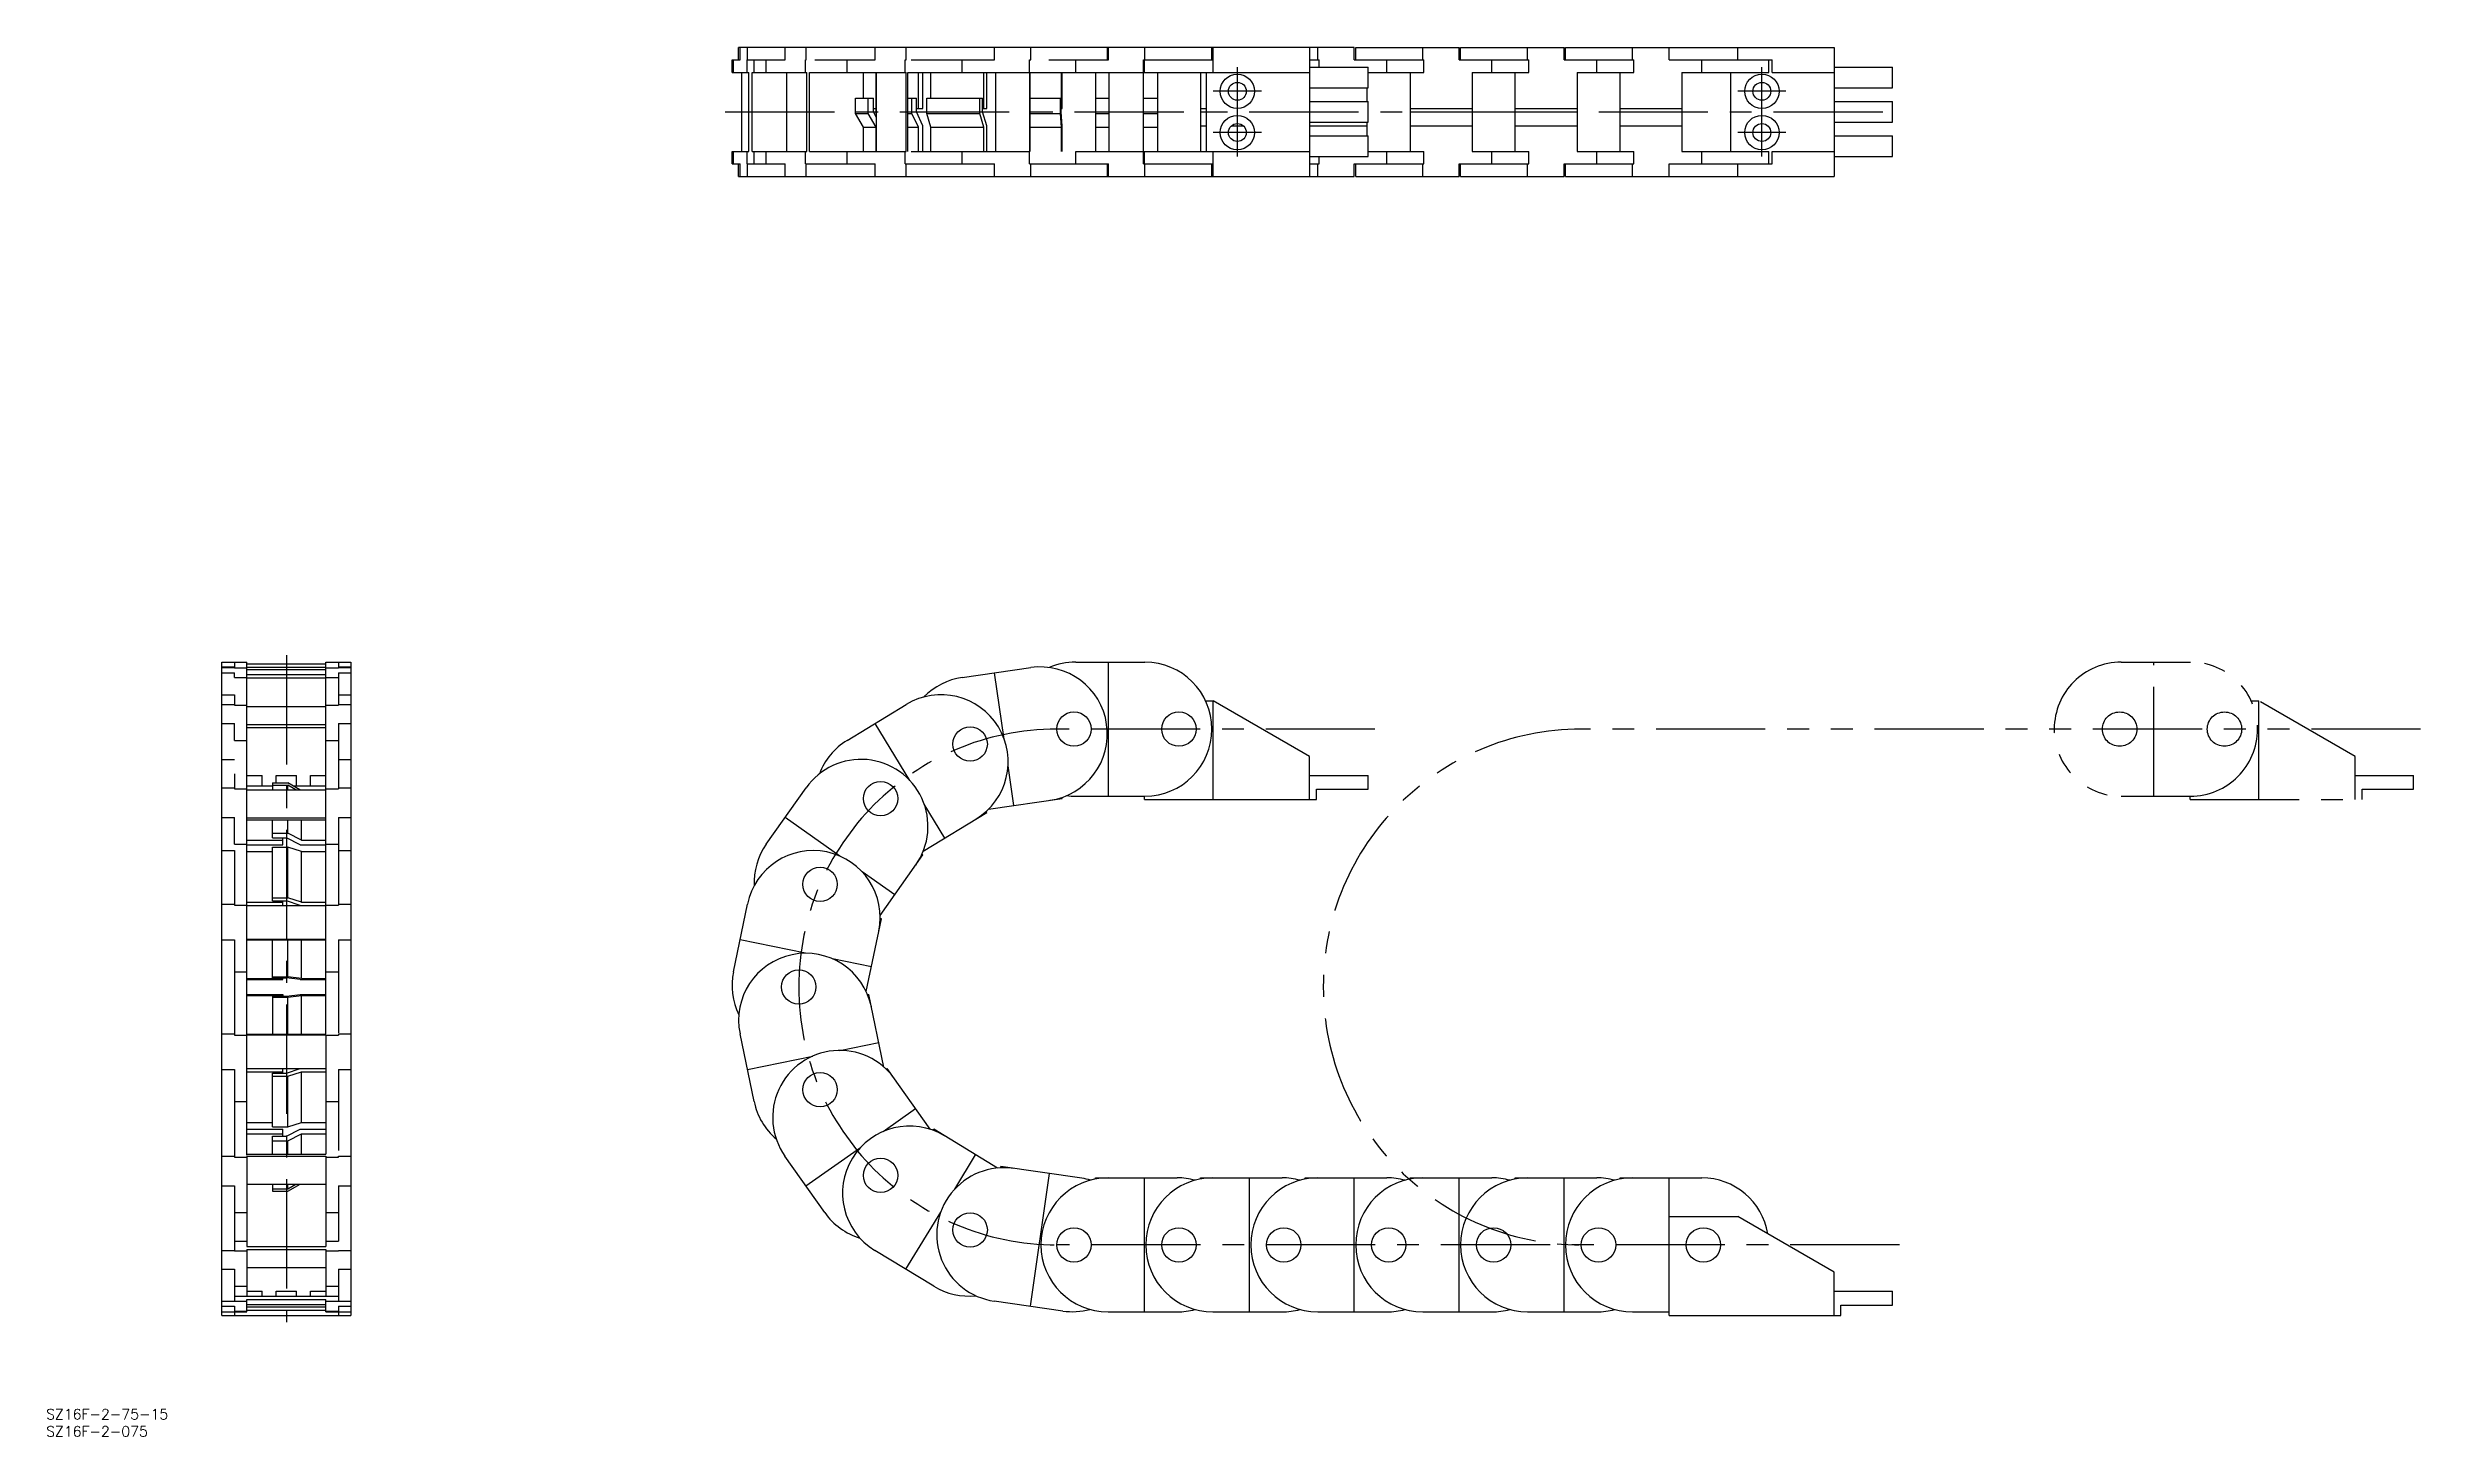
# Model space of a CAD drawing. Extents: x -69 to 620, y -35 to 369.
import ezdxf

# ---------------------------------------------------------------- set-up
doc = ezdxf.new("R2010")
doc.units = 0
doc.linetypes.add('CENTER', pattern=[50.8, 31.75, -6.35, 6.35, -6.35])
doc.linetypes.add('PHANTOM', pattern=[63.5, 31.75, -6.35, 6.35, -6.35, 6.35, -6.35])
doc.layers.get('0').update_dxf_attribs({"linetype": 'CONTINUOUS'})
doc.layers.add('CENTER', color=1, linetype='CENTER')
doc.styles.get("Standard").update_dxf_attribs({"font": 'txt.shx', "height": 3, "bigfont": 'bigfont.shx'})

msp = doc.modelspace()

# ---------------------------------------------------------------- linework, layer by layer
at = {"color": 7, "linetype": 'CONTINUOUS'}
for p, q in [((310.5, 368.75), (131.49, 368.75)), ((131.49, 365.12), (131.49, 368.75)), ((131.92, 365.12), (131.92, 368.75)), ((134.08, 365.12), (134.08, 368.75)), ((145.01, 365.12), (145.01, 368.75)), ((151.12, 365.12), (151.12, 368.75)), ((171.16, 365.12), (171.16, 368.75)), ((180.21, 365.12), (180.21, 368.75)), ((205.93, 365.12), (205.93, 368.75)), ((216.42, 365.12), (216.42, 368.75)), ((238.7, 365.12), (238.7, 368.75)), ((238.9, 365.12), (238.9, 368.75)), ((239, 365.12), (239, 368.75)), ((249.6, 365.12), (249.6, 368.75)), ((269.1, 365.12), (269.1, 368.75)), ((269.4, 365.12), (269.4, 368.75)), ((269.5, 361.5), (269.5, 368.75)), ((297.5, 368.75), (297.5, 331.25)), ((299.9, 365.12), (299.9, 368.75)), ((310.5, 365.12), (310.5, 368.75)), ((310.9, 368.75), (341, 368.75)), ((310.9, 365.12), (310.9, 368.75)), ((330.4, 365.12), (330.4, 368.75)), ((341, 365.12), (341, 368.75)), ((341.4, 368.75), (371.5, 368.75)), ((341.4, 365.12), (341.4, 368.75)), ((360.9, 365.12), (360.9, 368.75)), ((371.5, 365.12), (371.5, 368.75)), ((371.9, 368.75), (450, 368.75)), ((371.9, 365.12), (371.9, 368.75)), ((391.4, 365.12), (391.4, 368.75)), ((402, 365.12), (402, 368.75)), ((422, 365.12), (422, 368.75)), ((450, 368.75), (450, 331.25)), ((129.58, 365.12), (131.92, 365.12)), ((129.58, 361.5), (129.58, 365.12)), ((129.58, 361.5), (134.5, 361.5)), ((129.99, 361.5), (129.99, 365.12)), ((132.46, 338.5), (132.46, 361.5)), ((134.01, 365.12), (145.01, 365.12)), ((134.01, 361.5), (134.01, 365.12)), ((134.5, 338.5), (134.5, 361.5)), ((135.47, 361.5), (151.33, 361.5)), ((135.47, 338.5), (135.47, 361.5)), ((135.97, 361.5), (135.97, 365.12)), ((139.54, 361.5), (139.54, 365.12)), ((145.56, 338.5), (145.56, 361.5)), ((150.92, 365.12), (151.12, 365.12)), ((150.92, 361.5), (150.92, 365.12)), ((151.33, 338.5), (151.33, 361.5)), ((152.14, 361.5), (180.17, 361.5)), ((152.14, 338.5), (152.14, 361.5)), ((153.69, 365.12), (171.16, 365.12)), ((163.05, 361.5), (163.05, 365.12)), ((167.78, 354), (167.78, 361.5)), ((171.44, 351), (171.44, 361.5)), ((171.63, 338.5), (171.63, 361.5)), ((179.91, 365.12), (180.21, 365.12)), ((179.91, 361.5), (179.91, 365.12)), ((180.17, 338.5), (180.17, 361.5)), ((180.7, 361.5), (216.15, 361.5)), ((180.7, 338.5), (180.7, 361.5)), ((181.68, 365.12), (205.93, 365.12)), ((183.79, 351), (183.79, 361.5)), ((185.09, 351), (185.09, 361.5)), ((187.41, 354), (187.41, 361.5)), ((196.53, 361.5), (196.53, 365.12)), ((202.78, 351), (202.78, 361.5)), ((203.62, 351), (203.62, 361.5)), ((206.25, 338.5), (206.25, 361.5)), ((216.07, 365.12), (216.42, 365.12)), ((216.07, 361.5), (216.07, 365.12)), ((216.15, 338.5), (216.15, 361.5)), ((216.29, 361.5), (297.5, 361.5)), ((216.29, 338.5), (216.29, 361.5)), ((221.72, 365.12), (239, 365.12)), ((225.37, 351), (225.37, 361.5)), ((225.59, 351), (225.59, 361.5)), ((229.5, 361.5), (229.5, 365.12)), ((235.25, 361.5), (235.25, 338.5)), ((239.25, 338.5), (239.25, 361.5)), ((249.25, 365.12), (269.5, 365.12)), ((249.25, 334.87), (249.25, 365.12)), ((249.5, 361.5), (249.5, 365.12)), ((253.25, 361.5), (253.25, 338.5)), ((265.75, 361.5), (265.75, 338.5)), ((267.5, 338.5), (267.5, 361.5)), ((297.5, 365.12), (300.25, 365.12)), ((297.5, 363), (314.5, 363)), ((300.25, 363), (300.25, 365.12)), ((310.5, 365.12), (330.75, 365.12)), ((314.5, 357), (314.5, 363)), ((314.5, 361.5), (330.75, 361.5)), ((320, 361.5), (320, 365.12)), ((326.75, 361.5), (326.75, 338.5)), ((330.75, 361.5), (330.75, 365.12)), ((341, 365.12), (361.25, 365.12)), ((344.75, 361.5), (361.25, 361.5)), ((344.75, 361.5), (344.75, 338.5)), ((350.5, 361.5), (350.5, 365.12)), ((357.25, 338.5), (357.25, 361.5)), ((361.25, 361.5), (361.25, 365.12)), ((371.5, 365.12), (391.75, 365.12)), ((375.25, 361.5), (391.75, 361.5)), ((375.25, 361.5), (375.25, 338.5)), ((381, 361.5), (381, 365.12)), ((387.75, 338.5), (387.75, 361.5)), ((391.75, 361.5), (391.75, 365.12)), ((402, 365.12), (432, 365.12)), ((405.75, 361.5), (405.75, 338.5)), ((405.75, 361.5), (431, 361.5)), ((411.5, 361.5), (411.5, 365.12)), ((420, 338.5), (420, 361.5)), ((431, 361.5), (431, 365.12)), ((432, 361.5), (432, 365.12)), ((432, 361.5), (450, 361.5)), ((450, 363), (467, 363)), ((467, 357), (467, 363)), ((165.52, 354), (170.74, 354)), ((165.52, 349.57), (165.52, 354)), ((169.18, 349.57), (169.18, 354)), ((170.74, 350), (170.74, 354)), ((171.53, 354), (171.63, 354)), ((171.53, 349.57), (171.53, 354)), ((180.7, 354), (183.21, 354)), ((181.9, 349.57), (181.9, 354)), ((183.21, 350), (183.21, 354)), ((186.21, 354), (202.41, 354)), ((186.21, 349.57), (186.21, 354)), ((201.58, 349.57), (201.58, 354)), ((202.41, 350), (202.41, 354)), ((216.29, 354), (225.27, 354)), ((225.04, 349.57), (225.04, 354)), ((225.27, 350), (225.27, 354)), ((235.25, 354), (239.25, 354)), ((249.25, 354), (253.25, 354)), ((297.5, 357), (314.5, 357)), ((297.5, 353), (314.5, 353)), ((314.25, 353), (314.25, 357)), ((314.5, 347), (314.5, 353)), ((450, 357), (467, 357)), ((450, 353), (467, 353)), ((467, 347), (467, 353)), ((167.78, 345.57), (165.52, 349.57)), ((165.52, 349.57), (169.18, 349.57)), ((167.78, 345.57), (171.44, 345.57)), ((167.78, 338.5), (167.78, 345.57)), ((171.44, 345.57), (169.18, 349.57)), ((170.74, 351), (171.53, 351)), ((171.63, 348.42), (170.74, 350)), ((171.44, 338.5), (171.44, 345.57)), ((171.63, 349.34), (171.53, 349.57)), ((171.53, 349.57), (171.63, 349.57)), ((180.7, 349.57), (181.9, 349.57)), ((180.7, 345.57), (183.79, 345.57)), ((183.79, 345.57), (181.9, 349.57)), ((183.21, 351), (185.09, 351)), ((185.09, 346), (183.21, 350)), ((183.79, 338.5), (183.79, 345.57)), ((185.09, 338.5), (185.09, 346)), ((187.41, 345.57), (186.21, 349.57)), ((186.21, 349.57), (201.58, 349.57)), ((187.41, 345.57), (202.78, 345.57)), ((187.41, 338.5), (187.41, 345.57)), ((202.78, 345.57), (201.58, 349.57)), ((202.41, 351), (203.62, 351)), ((203.62, 346), (202.41, 350)), ((202.78, 338.5), (202.78, 345.57)), ((203.62, 338.5), (203.62, 346)), ((216.29, 349.57), (225.04, 349.57)), ((216.29, 345.57), (225.37, 345.57)), ((225.37, 345.57), (225.04, 349.57)), ((225.27, 351), (225.59, 351)), ((225.59, 346), (225.27, 350)), ((225.37, 338.5), (225.37, 345.57)), ((225.59, 338.5), (225.59, 346)), ((235.25, 349.57), (239.25, 349.57)), ((235.25, 345.57), (239.25, 345.57)), ((249.25, 349.57), (253.25, 349.57)), ((249.25, 345.57), (253.25, 345.57)), ((265.75, 351), (267.5, 351)), ((265.75, 350), (267.5, 350)), ((265.75, 346), (267.5, 346)), ((274.84, 346), (278.16, 346)), ((297.5, 347), (314.5, 347)), ((297.5, 346), (314.25, 346)), ((314.25, 343), (314.25, 347)), ((326.75, 351), (344.75, 351)), ((326.75, 350), (344.75, 350)), ((326.75, 346), (344.75, 346)), ((357.25, 351), (375.25, 351)), ((357.25, 350), (375.25, 350)), ((357.25, 346), (375.25, 346)), ((387.75, 351), (405.75, 351)), ((387.75, 350), (405.75, 350)), ((387.75, 346), (405.75, 346)), ((450, 347), (467, 347)), ((129.58, 338.5), (134.5, 338.5)), ((129.58, 334.87), (129.58, 338.5)), ((129.99, 334.87), (129.99, 338.5)), ((134.01, 334.87), (134.01, 338.5)), ((135.47, 338.5), (151.33, 338.5)), ((135.97, 334.87), (135.97, 338.5)), ((139.54, 334.87), (139.54, 338.5)), ((150.92, 334.87), (150.92, 338.5)), ((152.14, 338.5), (180.17, 338.5)), ((163.05, 334.87), (163.05, 338.5)), ((179.91, 334.87), (179.91, 338.5)), ((181.68, 338.5), (216.15, 338.5)), ((196.53, 334.87), (196.53, 338.5)), ((216.07, 334.87), (216.07, 338.5)), ((229.5, 338.5), (297.5, 338.5)), ((229.5, 334.87), (229.5, 338.5)), ((249.5, 334.87), (249.5, 338.5)), ((269.5, 331.25), (269.5, 338.5)), ((297.5, 343), (314.5, 343)), ((314.5, 337), (314.5, 343)), ((314.5, 338.5), (330.75, 338.5)), ((320, 334.87), (320, 338.5)), ((330.75, 334.87), (330.75, 338.5)), ((344.75, 338.5), (361.25, 338.5)), ((350.5, 334.87), (350.5, 338.5)), ((361.25, 334.87), (361.25, 338.5)), ((375.25, 338.5), (391.75, 338.5)), ((381, 334.87), (381, 338.5)), ((391.75, 334.87), (391.75, 338.5)), ((405.75, 338.5), (431, 338.5)), ((411.5, 334.87), (411.5, 338.5)), ((431, 334.87), (431, 338.5)), ((432, 338.5), (450, 338.5)), ((432, 334.87), (432, 338.5)), ((450, 343), (467, 343)), ((467, 337), (467, 343)), ((129.58, 334.87), (131.92, 334.87)), ((131.49, 331.25), (131.49, 334.87)), ((131.49, 331.25), (310.5, 331.25)), ((131.92, 331.25), (131.92, 334.87)), ((134.01, 334.87), (145.01, 334.87)), ((134.08, 331.25), (134.08, 334.87)), ((145.01, 331.25), (145.01, 334.87)), ((150.92, 334.87), (171.16, 334.87)), ((151.12, 331.25), (151.12, 334.87)), ((171.16, 331.25), (171.16, 334.87)), ((179.91, 334.87), (205.93, 334.87)), ((180.21, 331.25), (180.21, 334.87)), ((205.93, 331.25), (205.93, 334.87)), ((216.07, 334.87), (239, 334.87)), ((216.42, 331.25), (216.42, 334.87)), ((238.7, 331.25), (238.7, 334.87)), ((238.9, 331.25), (238.9, 334.87)), ((239, 331.25), (239, 334.87)), ((249.25, 334.87), (269.5, 334.87)), ((249.6, 331.25), (249.6, 334.87)), ((269.1, 331.25), (269.1, 334.87)), ((269.4, 331.25), (269.4, 334.87)), ((297.5, 337), (314.5, 337)), ((297.5, 334.87), (300.25, 334.87)), ((299.9, 331.25), (299.9, 334.87)), ((300.25, 334.87), (300.25, 337)), ((310.5, 334.87), (330.75, 334.87)), ((310.5, 331.25), (310.5, 334.87)), ((310.9, 331.25), (310.9, 334.87)), ((310.9, 331.25), (341, 331.25)), ((330.4, 331.25), (330.4, 334.87)), ((341, 334.87), (361.25, 334.87)), ((341, 331.25), (341, 334.87)), ((341.4, 331.25), (341.4, 334.87)), ((341.4, 331.25), (371.5, 331.25)), ((360.9, 331.25), (360.9, 334.87)), ((371.5, 334.87), (391.75, 334.87)), ((371.5, 331.25), (371.5, 334.87)), ((371.9, 331.25), (371.9, 334.87)), ((371.9, 331.25), (450, 331.25)), ((391.4, 331.25), (391.4, 334.87)), ((402, 334.87), (432, 334.87)), ((402, 331.25), (402, 334.87)), ((422, 331.25), (422, 334.87)), ((450, 337), (467, 337)), ((-18.75, 0), (-18.75, 190)), ((-18.75, 190), (-11.5, 190)), ((-18.75, 188.59), (-15.12, 188.59)), ((-18.75, 188.39), (-15.12, 188.39)), ((-18.75, 186.88), (-15.12, 186.88)), ((-15.12, 190), (-15.12, 188.34)), ((-15.12, 188.34), (-11.5, 188.34)), ((-15.12, 185.52), (-15.12, 186.88)), ((-11.5, 46.63), (-11.5, 190)), ((-11.5, 189.5), (11.5, 189.5)), ((-11.5, 188.5), (11.5, 188.5)), ((-11.5, 187.84), (11.5, 187.84)), ((-11.5, 186.42), (11.5, 186.42)), ((11.5, 81.8), (11.5, 190)), ((11.5, 190), (18.75, 190)), ((11.5, 188.34), (15.12, 188.34)), ((15.12, 190), (15.12, 188.34)), ((15.12, 188.59), (18.75, 188.59)), ((15.12, 188.39), (18.75, 188.39)), ((15.12, 186.88), (15.12, 177.47)), ((15.12, 186.88), (18.75, 186.88)), ((18.75, 190), (18.75, 0)), ((196.53, 185.52), (216.42, 188.39)), ((208.71, 167.6), (205.93, 186.88)), ((229.5, 190), (249.6, 190)), ((239, 151), (239, 190)), ((-18.75, 180.5), (-15.12, 180.5)), ((-15.12, 185.52), (-11.5, 185.52)), ((-15.12, 180.5), (-15.12, 177.47)), ((-11.5, 185.43), (11.5, 185.43)), ((11.5, 185.52), (15.12, 185.52)), ((15.12, 180.5), (18.75, 180.5)), ((-18.75, 177.66), (-15.12, 177.66)), ((-15.12, 177.47), (-11.5, 177.47)), ((-11.5, 177.05), (11.5, 177.05)), ((11.5, 177.47), (15.12, 177.47)), ((15.12, 177.66), (18.75, 177.66)), ((163.05, 167.2), (180.21, 177.66)), ((267.27, 178.75), (269.5, 178.75)), ((297.5, 162.58), (269.5, 178.75)), ((269.5, 150), (269.5, 178.75)), ((-18.75, 172.14), (-15.12, 172.14)), ((-15.12, 167.2), (-15.12, 172.14)), ((-15.12, 167.2), (-11.5, 167.2)), ((-11.5, 171.85), (11.5, 171.85)), ((-11.5, 170.99), (11.5, 170.99)), ((11.5, 167.2), (15.12, 167.2)), ((15.12, 172.14), (15.12, 153.15)), ((15.12, 172.14), (18.75, 172.14)), ((181.26, 155.55), (171.16, 172.14)), ((-18.75, 161.7), (-15.12, 161.7)), ((15.12, 161.7), (18.75, 161.7)), ((211.49, 148.28), (209.82, 159.85)), ((297.5, 150), (297.5, 162.58)), ((-18.75, 153.44), (-15.12, 153.44)), ((-15.12, 157.51), (-15.12, 153.15)), ((-15.12, 153.15), (-11.5, 153.15)), ((-11.5, 157), (-7, 157)), ((-11.5, 154), (-4, 154)), ((-11.5, 152.86), (11.5, 152.86)), ((-7, 154), (-7, 157)), ((-4, 154.91), (0.43, 154.91)), ((-4, 154.91), (-4, 152.86)), ((-4, 154.18), (0.43, 154.18)), ((-3, 157), (3, 157)), ((-3, 154.91), (-3, 157)), ((3.97, 152.86), (0.43, 154.91)), ((2.73, 152.86), (0.43, 154.18)), ((0.43, 152.86), (0.43, 154.18)), ((2, 154), (11.5, 154)), ((3, 154), (3, 157)), ((7, 157), (11.5, 157)), ((7, 154), (7, 157)), ((11.5, 153.15), (15.12, 153.15)), ((15.12, 153.44), (18.75, 153.44)), ((139.54, 137.01), (151.12, 153.44)), ((297.5, 157), (314.5, 157)), ((299.5, 150), (299.5, 153)), ((299.5, 153), (314.5, 153)), ((314.5, 153), (314.5, 157)), ((185.19, 135.02), (203.62, 146.25)), ((191.45, 138.83), (185.44, 148.69)), ((203.62, 146.25), (203.44, 146.54)), ((204.15, 147.22), (225.59, 150.31)), ((225.59, 150.31), (225.55, 150.65)), ((229.5, 151), (249.6, 151)), ((249.5, 150), (249.5, 151)), ((249.5, 150), (299.5, 150)), ((-18.75, 144.77), (-15.12, 144.77)), ((-15.12, 137.01), (-15.12, 144.77)), ((-11.5, 144.69), (11.5, 144.69)), ((-11.5, 144.11), (11.5, 144.11)), ((-11.5, 138.25), (-1, 138.25)), ((-4, 138.86), (-4, 144.11)), ((-4, 140.22), (0.43, 140.22)), ((-4, 138.86), (0, 138.86)), ((-1, 136.88), (-1, 138.86)), ((4, 136.88), (0, 138.86)), ((0.43, 140.22), (0.43, 144.11)), ((4.43, 138.25), (0.43, 140.22)), ((4.43, 138.25), (4.43, 144.11)), ((4.43, 138.25), (11.5, 138.25)), ((15.12, 144.77), (15.12, 119.29)), ((15.12, 144.77), (18.75, 144.77)), ((160.88, 133.58), (145.01, 144.77)), ((-18.75, 135.17), (-15.12, 135.17)), ((-15.12, 137.01), (-11.5, 137.01)), ((-15.12, 135.17), (-15.12, 119.29)), ((-11.5, 136.88), (-1, 136.88)), ((-11.5, 134.86), (-4, 134.86)), ((-4, 120.56), (-4, 136.19)), ((-4, 136.19), (0.43, 136.19)), ((0.43, 121.48), (0.43, 136.19)), ((4.43, 134.86), (0.43, 136.19)), ((4, 136.88), (11.5, 136.88)), ((4.43, 120.15), (4.43, 134.86)), ((4.43, 134.86), (11.5, 134.86)), ((11.5, 137.01), (15.12, 137.01)), ((15.12, 135.17), (18.75, 135.17)), ((172.66, 116.31), (185.09, 133.94)), ((185.09, 133.94), (184.81, 134.14)), ((176.88, 122.3), (167.45, 128.95)), ((-18.75, 119.63), (-15.12, 119.63)), ((-15.12, 119.29), (-11.5, 119.29)), ((-11.5, 120.15), (-1, 120.15)), ((-11.5, 119.23), (-1, 119.23)), ((-11.5, 119.19), (11.5, 119.19)), ((-4, 121.48), (0.43, 121.48)), ((-4, 120.56), (0, 120.56)), ((-1, 119.23), (-1, 120.56)), ((4, 119.23), (0, 120.56)), ((4.43, 120.15), (0.43, 121.48)), ((4, 119.23), (11.5, 119.23)), ((4.43, 120.15), (11.5, 120.15)), ((11.5, 119.29), (15.12, 119.29)), ((15.12, 119.63), (18.75, 119.63)), ((129.99, 99.95), (134.08, 119.63)), ((168.62, 94.15), (173, 115.28)), ((173, 115.28), (172.67, 115.35)), ((-18.75, 109.26), (-15.12, 109.26)), ((-15.12, 109.26), (-15.12, 81.5)), ((-11.5, 109.4), (11.5, 109.4)), ((-11.5, 109.2), (11.5, 109.2)), ((-4, 98.12), (-4, 109.2)), ((0.43, 98.45), (0.43, 109.2)), ((4.43, 97.98), (4.43, 109.2)), ((15.12, 109.26), (15.12, 82.18)), ((15.12, 109.26), (18.75, 109.26)), ((150.94, 105.31), (131.92, 109.26)), ((170.11, 101.33), (158.81, 103.67)), ((-15.12, 99.95), (-11.5, 99.95)), ((-11.5, 97.98), (-1, 97.98)), ((-11.5, 97.65), (-1, 97.65)), ((-4, 98.45), (0.43, 98.45)), ((-4, 98.12), (0, 98.12)), ((-1, 97.65), (-1, 98.12)), ((4, 97.65), (0, 98.12)), ((4.43, 97.98), (0.43, 98.45)), ((4, 97.65), (11.5, 97.65)), ((4.43, 97.98), (11.5, 97.98)), ((11.5, 99.95), (15.12, 99.95)), ((-11.5, 93.35), (-1, 93.35)), ((-11.5, 93.02), (-1, 93.02)), ((-4, 92.88), (-4, 81.8)), ((-4, 92.88), (0, 92.88)), ((-4, 92.55), (0.43, 92.55)), ((-1, 93.35), (-1, 92.88)), ((0, 92.88), (4, 93.35)), ((0.43, 92.55), (4.43, 93.02)), ((0.43, 81.8), (0.43, 92.55)), ((4, 93.35), (11.5, 93.35)), ((4.43, 81.8), (4.43, 93.02)), ((4.43, 93.02), (11.5, 93.02)), ((169.01, 93.28), (169.34, 93.35)), ((173.73, 72.22), (169.34, 93.35)), ((-18.75, 81.84), (-15.12, 81.84)), ((-15.12, 81.5), (-11.5, 81.5)), ((-11.5, 81.8), (11.5, 81.8)), ((-11.5, 81.6), (11.5, 81.6)), ((11.5, 81.6), (11.5, 46.89)), ((11.5, 81.5), (15.12, 81.5)), ((15.12, 81.84), (18.75, 81.84)), ((15.12, 81.84), (15.12, 81.5)), ((135.99, 62.16), (131.9, 81.84)), ((160.94, 77.05), (172.24, 79.39)), ((-18.75, 71.46), (-15.12, 71.46)), ((-15.12, 71.46), (-15.12, 46.02)), ((-11.5, 71.81), (11.5, 71.81)), ((-11.5, 71.77), (-1, 71.77)), ((-11.5, 70.85), (-1, 70.85)), ((-4, 54.81), (-4, 70.44)), ((-4, 70.44), (0, 70.44)), ((-4, 69.52), (0.43, 69.52)), ((-1, 70.44), (-1, 71.77)), ((0, 70.44), (4, 71.77)), ((0.43, 69.52), (4.43, 70.85)), ((0.43, 54.81), (0.43, 69.52)), ((4, 71.77), (11.5, 71.77)), ((4.43, 56.14), (4.43, 70.85)), ((4.43, 70.85), (11.5, 70.85)), ((15.12, 71.46), (15.12, 47.98)), ((15.12, 71.46), (18.75, 71.46)), ((134.06, 71.46), (153.07, 75.41)), ((174.44, 71.57), (174.72, 71.77)), ((187.16, 54.14), (174.72, 71.77)), ((-15.12, 62.16), (-11.5, 62.16)), ((11.5, 62.16), (15.12, 62.16)), ((-11.5, 56.14), (-4, 56.14)), ((0.43, 54.81), (4.43, 56.14)), ((4.43, 56.14), (11.5, 56.14)), ((173.5, 53.47), (182.93, 60.12)), ((-11.5, 54.12), (-1, 54.12)), ((-11.5, 52.75), (-1, 52.75)), ((-4, 54.81), (0.43, 54.81)), ((-4, 46.89), (-4, 52.14)), ((-4, 52.14), (0, 52.14)), ((-4, 50.78), (0.43, 50.78)), ((-1, 52.14), (-1, 54.12)), ((0, 52.14), (4, 54.12)), ((0.43, 50.78), (4.43, 52.75)), ((0.43, 46.89), (0.43, 50.78)), ((4, 54.12), (11.5, 54.12)), ((4.43, 46.89), (4.43, 52.75)), ((4.43, 52.75), (11.5, 52.75)), ((151.06, 37.65), (166.94, 48.84)), ((188.06, 53.82), (188.24, 54.12)), ((206.75, 42.85), (188.24, 54.12)), ((-18.75, 46.31), (-15.12, 46.31)), ((-15.12, 46.02), (-11.5, 46.02)), ((-11.5, 46.89), (11.5, 46.89)), ((-11.5, 46.31), (11.5, 46.31)), ((-11.5, 46.31), (-11.5, 20.01)), ((11.5, 46.31), (11.5, 20.01)), ((11.5, 46.02), (15.12, 46.02)), ((15.12, 46.31), (18.75, 46.31)), ((15.12, 46.02), (15.12, 46.31)), ((156.54, 29.88), (144.95, 46.31)), ((194.33, 36.72), (200.41, 46.71)), ((207.73, 42.92), (207.78, 43.26)), ((231.29, 39.87), (207.78, 43.26)), ((-18.75, 37.65), (-15.12, 37.65)), ((-15.12, 37.65), (-15.12, 18.73)), ((-11.5, 38.14), (11.5, 38.14)), ((-4, 38.14), (-4, 36.09)), ((-4, 36.82), (0.43, 36.82)), ((-4, 36.09), (0.43, 36.09)), ((0.43, 36.82), (2.73, 38.14)), ((0.43, 36.09), (3.98, 38.14)), ((0.43, 36.82), (0.43, 38.14)), ((15.12, 37.65), (15.12, 21.62)), ((15.12, 37.65), (18.75, 37.65)), ((216.32, 2.63), (221.88, 41.23)), ((235.25, 40), (259, 40)), ((235.25, 39.66), (235.25, 40)), ((249.5, 1), (249.5, 40)), ((265.75, 40), (289.5, 40)), ((265.75, 39.66), (265.75, 40)), ((280, 1), (280, 40)), ((296.25, 40), (320, 40)), ((296.25, 39.66), (296.25, 40)), ((310.5, 1), (310.5, 40)), ((326.75, 40), (350.5, 40)), ((326.75, 39.66), (326.75, 40)), ((341, 1), (341, 40)), ((357.25, 40), (381, 40)), ((357.25, 39.66), (357.25, 40)), ((371.5, 1), (371.5, 40)), ((387.75, 40), (411.5, 40)), ((387.75, 39.66), (387.75, 40)), ((402, 0), (402, 40)), ((-15.12, 29.88), (-11.5, 29.88)), ((11.5, 29.88), (15.12, 29.88)), ((180.13, 13.4), (190.26, 30.03)), ((402, 28.75), (422, 28.75)), ((450, 12.58), (422, 28.75)), ((-15.12, 21.62), (-11.5, 21.62)), ((11.5, 21.62), (15.12, 21.62)), ((-18.75, 18.91), (-15.12, 18.91)), ((-15.12, 18.73), (-11.5, 18.73)), ((-11.5, 20.01), (11.5, 20.01)), ((-11.5, 19.15), (11.5, 19.15)), ((-11.5, 19.15), (-11.5, 5.57)), ((-11.5, 13.95), (11.5, 13.95)), ((11.5, 19.15), (11.5, 5.57)), ((11.5, 18.73), (15.12, 18.73)), ((15.12, 18.91), (18.75, 18.91)), ((15.12, 18.73), (15.12, 18.91)), ((188.24, 8.45), (171.08, 18.91)), ((-18.75, 13.4), (-15.12, 13.4)), ((-15.12, 13.4), (-15.12, 4.09)), ((-15.12, 8.45), (-11.5, 8.45)), ((-11.5, 7), (-7, 7)), ((-7, 5.57), (-7, 7)), ((-3, 7), (3, 7)), ((-3, 5.57), (-3, 7)), ((3, 5.57), (3, 7)), ((7, 7), (11.5, 7)), ((7, 5.57), (7, 7)), ((11.5, 8.45), (15.12, 8.45)), ((15.12, 13.4), (15.12, 4.09)), ((15.12, 13.4), (18.75, 13.4)), ((450, 0), (450, 12.58)), ((450, 7), (467, 7)), ((467, 3), (467, 7)), ((-18.75, 4.14), (-15.12, 4.14)), ((-18.75, 2.63), (-15.12, 2.63)), ((-18.75, 1), (-11.5, 1)), ((-18.75, 0), (18.75, 0)), ((-15.12, 5.61), (-11.5, 5.61)), ((-15.12, 4.09), (-11.5, 4.09)), ((-15.12, 2.63), (-15.12, 0)), ((-15.12, 1.27), (-11.5, 1.27)), ((-15.12, 1.07), (-11.5, 1.07)), ((-11.5, 5.57), (11.5, 5.57)), ((-11.5, 4.58), (11.5, 4.58)), ((-11.5, 1), (-11.5, 4.58)), ((-11.5, 3.16), (11.5, 3.16)), ((-11.5, 2.5), (11.5, 2.5)), ((-11.5, 1.5), (11.5, 1.5)), ((11.5, 5.61), (15.12, 5.61)), ((11.5, 1), (11.5, 4.58)), ((11.5, 4.09), (15.12, 4.09)), ((11.5, 1.27), (15.12, 1.27)), ((11.5, 1.07), (15.12, 1.07)), ((11.5, 1), (18.75, 1)), ((15.12, 4.14), (18.75, 4.14)), ((15.12, 2.63), (18.75, 2.63)), ((15.12, 2.63), (15.12, 0)), ((225.72, 1.27), (205.83, 4.14)), ((238.9, 1), (259, 1)), ((269.4, 1), (289.5, 1)), ((299.9, 1), (320, 1)), ((330.4, 1), (350.5, 1)), ((360.9, 1), (381, 1)), ((391.4, 1), (402, 1)), ((402, 0), (452, 0)), ((452, 0), (452, 3)), ((452, 3), (467, 3))]:
    msp.add_line(p, q, dxfattribs=at)
at = {"color": 3, "linetype": 'PHANTOM'}
for p, q in [((533.5, 190), (553.6, 190)), ((543, 151), (543, 190)), ((571.27, 178.75), (573.5, 178.75)), ((601.5, 162.58), (573.5, 178.75)), ((573.5, 150), (573.5, 178.75)), ((620.5, 170.5), (376.48, 170.5)), ((601.5, 150), (601.5, 162.58)), ((601.5, 157), (618.5, 157)), ((603.5, 153), (618.5, 153)), ((603.5, 150), (603.5, 153)), ((618.5, 153), (618.5, 157)), ((533.5, 151), (553.6, 151)), ((553.5, 150), (553.5, 151)), ((553.5, 150), (603.5, 150))]:
    msp.add_line(p, q, dxfattribs=at)
at = {"color": 7, "linetype": 'CONTINUOUS'}
for centre, radius in [((276.5, 356), 5), ((429, 356), 5), ((276.5, 356), 2.6), ((429, 356), 2.6), ((276.5, 344), 5), ((276.5, 344), 2.6), ((429, 344), 5), ((429, 344), 2.6), ((229, 170.5), 5), ((259.5, 170.5), 5), ((198.81, 166.15), 5), ((172.76, 150.29), 5), ((155.18, 125.36), 5), ((148.98, 95.5), 5), ((155.18, 65.64), 5), ((172.76, 40.71), 5), ((198.81, 24.85), 5), ((229, 20.5), 5), ((259.5, 20.5), 5), ((290, 20.5), 5), ((320.5, 20.5), 5), ((351, 20.5), 5), ((381.5, 20.5), 5), ((412, 20.5), 5)]:
    msp.add_circle(centre, radius, dxfattribs=at)
at = {"color": 3, "linetype": 'PHANTOM'}
for centre in [(533, 170.5), (563.5, 170.5)]:
    msp.add_circle(centre, 5, dxfattribs=at)
at = {"color": 7, "linetype": 'CONTINUOUS'}
for centre, start, end in [((219.2, 169.09), 278.19841, 98.19838), ((229.5, 170.5), 90, 113.26397), ((249.6, 170.5), 270.00002, 89.99998), ((190.36, 161), 301.34026, 121.34025), ((199.31, 166.22), 98.19836, 135.6611), ((173.19, 150.55), 121.34024, 159.10898), ((167.06, 142.2), 324.80415, 144.80417), ((229.5, 170.5), 262.34677, 270), ((153.17, 115.67), 348.26805, 168.26805), ((155.47, 125.77), 144.80413, 182.57292), ((150.99, 85.81), 11.73195, 191.73195), ((149.08, 95.99), 168.26805, 206.03681), ((160.89, 57.55), 35.19585, 215.19588), ((155.08, 66.13), 191.73195, 229.50073), ((181.22, 35.56), 58.65976, 238.65974), ((208.61, 23.44), 81.8016, 261.80161), ((238.9, 20.5), 90.00002, 269.99998), ((228.51, 20.57), 74.14841, 81.80162), ((228.51, 20.57), 74.14841, 81.80162), ((269.4, 20.5), 90.00002, 269.99998), ((259, 20.5), 74.534, 90), ((299.9, 20.5), 90, 270), ((289.5, 20.5), 74.534, 90), ((330.4, 20.5), 90, 270), ((320, 20.5), 74.534, 90), ((360.9, 20.5), 90, 270), ((350.5, 20.5), 74.534, 90), ((391.4, 20.5), 90, 270), ((381, 20.5), 74.534, 90), ((411.5, 20.5), 9.46645, 90), ((172.47, 41.12), 215.19585, 252.96466), ((198.38, 25.11), 238.65978, 276.12249), ((198.38, 25.11), 238.65978, 276.12249), ((228.51, 20.57), 261.80163, 285.06563), ((259, 20.5), 270, 285.46605), ((289.5, 20.5), 270, 285.46602), ((320, 20.5), 270, 285.46602), ((350.5, 20.5), 270, 285.46602), ((381, 20.5), 270, 285.46603)]:
    msp.add_arc(centre, 19.5, start, end, dxfattribs=at)
at = {"color": 3, "linetype": 'PHANTOM'}
for centre, radius, start, end in [((533.5, 170.5), 19.5, 90, 270), ((553.6, 170.5), 19.5, 270.00002, 89.99998), ((376.48, 95.5), 75, 90, 270)]:
    msp.add_arc(centre, radius, start, end, dxfattribs=at)
at = {"layer": 'CENTER', "color": 1, "linetype": 'CENTER'}
for p, q in [((276.5, 337), (276.5, 363)), ((429, 337), (429, 363)), ((283.5, 356), (269.5, 356)), ((436, 356), (422, 356)), ((127.58, 350), (469, 350)), ((283.5, 344), (269.5, 344)), ((436, 344), (422, 344)), ((0, 192), (0, -2)), ((316.5, 170.5), (223.98, 170.5)), ((469, 20.5), (223.98, 20.5))]:
    msp.add_line(p, q, dxfattribs=at)
msp.add_arc((223.98, 95.5), 75, 90, 270, dxfattribs=at)

# ---------------------------------------------------------------- texts
at = {"color": 7, "linetype": 'CONTINUOUS'}
for s, p in [('SZ16F-2-75-15', (-69.84, -30.24)), ('SZ16F-2-075', (-69.84, -35.24))]:
    msp.add_text(s, height=3, dxfattribs=at).set_placement(p)

doc.saveas('drawing.dxf')
